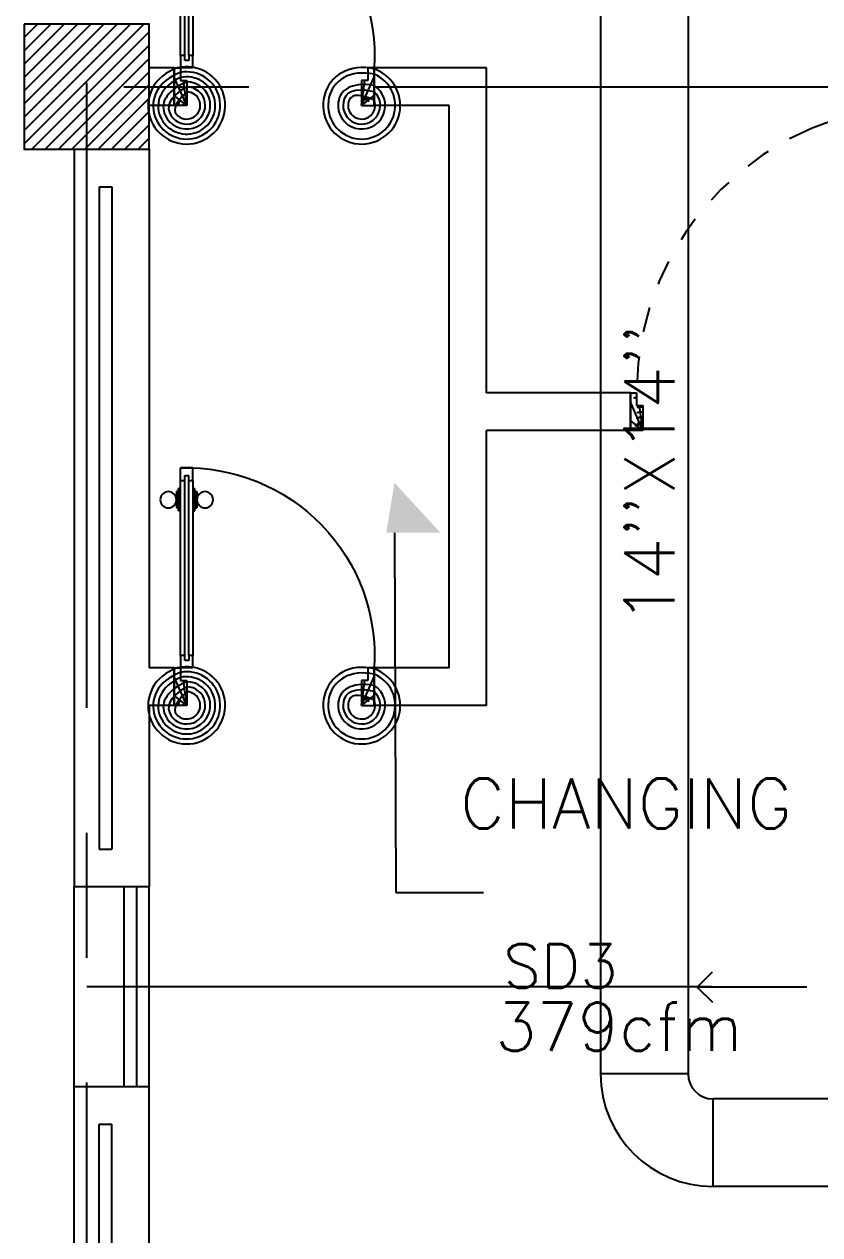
# Model space of a CAD drawing. Extents: x 417866230.2 to 417866327.8, y 43498045.5 to 43498135.4.
# Drawn here: x 417866241.547 to 417866244.73, y 43498110.129 to 43498114.972 of the extents above; entities that cross this region are included whole.
import ezdxf
from ezdxf.enums import TextEntityAlignment as Align

# ---------------------------------------------------------------- set-up
doc = ezdxf.new("R2010")
doc.units = 0
doc.header["$MEASUREMENT"] = 0
doc.linetypes.add('CENTERX2', pattern=[4, 2.5, -0.5, 0.5, -0.5])
doc.linetypes.add('HIDDEN', pattern=[0.375, 0.25, -0.125])
doc.layers.get('0').update_dxf_attribs({"linetype": 'CONTINUOUS'})
for name, color, linetype in [('AXES', 11, 'CENTERX2'), ('COL', 9, 'CONTINUOUS'), ('DOOR', 9, 'CONTINUOUS'), ('DUCT', 6, 'CONTINUOUS'), ('HAT', 12, 'CONTINUOUS'), ('INSUL', 9, 'CONTINUOUS'), ('M-EGU.', 2, 'CONTINUOUS'), ('RM-IND', 9, 'CONTINUOUS'), ('RM-NAME', 9, 'CONTINUOUS'), ('SCD', 2, 'CONTINUOUS'), ('WALL', 4, 'CONTINUOUS'), ('WIN', 9, 'CONTINUOUS')]:
    doc.layers.add(name, color=color, linetype=linetype)
doc.styles.add('ROMANS', font='ROMANS.shx', dxfattribs={"width": 0.6})

# ---------------------------------------------------------------- blocks, each defined once
blk = doc.blocks.new('DOOR100')
at = {"layer": 'DOOR', "color": 7, "linetype": 'ByBlock'}
for p, q in [((-75.00000000011642, 1250), (-74.99999999959255, 1300.000000000029)), ((-75.00000000011642, 1300), (-25.00000000011642, 1300)), ((-25.00000000011642, 1300), (-75.00000000011642, 1300)), ((-58.00000000011642, 1250), (-58.00000000011642, 1270)), ((-42.00000000011642, 1270), (-58.00000000011642, 1270)), ((-42.00000000011642, 1250), (-42.00000000011642, 1270)), ((-25.00000000011642, 1250), (-25.00000000011642, 1300)), ((-82.20000000018626, 1127.642457221402), (-82.20000000018626, 1217.642457221402)), ((-75.00000000011642, 1217.642457221402), (-82.20000000018626, 1217.642457221402)), ((-58.00000000011642, 1250), (-75.00000000011642, 1250)), ((-25.00000000011642, 1250), (-42.00000000011642, 1250)), ((-25.00000000011642, 1217.642457221402), (-17.80000000004657, 1217.642457221402)), ((-17.80000000004657, 1127.642457221402), (-17.80000000004657, 1217.642457221402)), ((-91.20000000018626, 1205.042457221396), (-91.20000000018626, 1140.242457221408)), ((-82.20000000018626, 1205.042457221396), (-91.20000000018626, 1205.042457221396)), ((-82.20000000018626, 1205.042457221396), (-82.20000000018626, 1140.242457221408)), ((-17.80000000004657, 1205.042457221396), (-17.80000000004657, 1140.242457221408)), ((-17.80000000004657, 1205.042457221396), (-8.800000000046566, 1205.042457221396)), ((-8.800000000046566, 1205.042457221396), (-8.800000000046566, 1140.242457221408)), ((-82.20000000018626, 1140.242457221408), (-91.20000000018626, 1140.242457221408)), ((-75.00000000011642, 1127.642457221402), (-82.20000000018626, 1127.642457221402)), ((-25.00000000011642, 1127.642457221402), (-17.80000000004657, 1127.642457221402)), ((-17.80000000004657, 1140.242457221408), (-8.800000000046566, 1140.242457221408)), ((-75, 200), (-58, 200)), ((-75, 150), (-75, 200)), ((-58, 200), (-58, 180)), ((-42, 200), (-25, 200)), ((-42, 180), (-42, 200)), ((-25, 200), (-25, 150)), ((-1200, 0), (-1200, 150)), ((-1200, 150), (-1175, 150)), ((-1200, 150), (-1200, 0)), ((-1175, 150), (-1175, 100)), ((-75, 150), (-25, 150)), ((-58, 180), (-42, 180)), ((0, 150), (-25, 150)), ((-25, 150), (-25, 100)), ((0, 0), (0, 150)), ((0, 150), (0, 0)), ((-1150, 0), (-1200, 113.7099299924448)), ((-1175, 100), (-1150, 100)), ((-1150, 0), (-1163.357286043465, 100)), ((-1150, 100), (-1150, 0)), ((-50, 0), (0, 113.7099299924448)), ((-50, 100), (-50, 0)), ((-50, 0), (-36.64271395653486, 100)), ((-25, 100), (-50, 100)), ((-1150, 0), (-1200, 40.1457343158545)), ((-1150, 0), (-1200, 0)), ((-50, 0), (0, 40.1457343158545)), ((-50, 0), (0, 0))]:
    blk.add_line(p, q, dxfattribs=at)
at = {"layer": 'DOOR', "linetype": 'ByBlock'}
for p, q in [((-75.00000000011642, 1250), (-75, 200)), ((-58, 200), (-58.00000000011642, 1250)), ((-42, 200), (-42.00000000011642, 1250)), ((-25, 200), (-25.00000000011642, 1250))]:
    blk.add_line(p, q, dxfattribs=at)
at = {"layer": 'DOOR', "color": 7, "linetype": 'ByBlock'}
for centre in [(-123.5309442150756, 1172.642457221402), (23.53094421490096, 1172.642457221402)]:
    blk.add_circle(centre, 32.39999999998526, dxfattribs=at)
at = {"layer": 'DOOR', "linetype": 'HIDDEN', "ltscale": 0.5}
blk.add_arc((-24.99999999965075, 149.9999999994106), 1150.000000000618, 90, 179.9999999995831, dxfattribs=at)
at = {"layer": 'DOOR', "color": 7, "linetype": 'ByBlock'}
for centre, radius, start, end in [((-1150, 0), 154.4019578127773, 103.7142292212167, 108.8947114515936), ((-50, 0), 154.4019578127773, 71.10528854840643, 76.28577077878333), ((-1150, 0), 134.4019578127773, 100.7199763555959, 111.8401506085482), ((-50, 0), 134.4019578127773, 68.15984939145177, 79.28002364440412), ((-50, 0), 114.4019578127773, 64.0838418833441, 77.3774258719247), ((-1150, 0), 94.40195781277725, 90, 121.981811965689), ((-1150, 0), 74.40195781277725, 90, 132.2235735847074), ((-1150, 0), 54.40195781277725, 90, 156.7926171089788), ((-50, 0), 94.40195781277725, 58.01818803431096, 90), ((-50, 0), 74.40195781277725, 47.7764264152926, 90), ((-50, 0), 54.40195781277725, 23.20738289102122, 90), ((-1150, 0), 34.40195781277725, 90, 180), ((-1150, 0), 14.40195781277725, 90, 180), ((-50, 0), 34.40195781277725, 0, 90), ((-50, 0), 14.40195781277725, 0, 90)]:
    blk.add_arc(centre, radius, start, end, dxfattribs=at)
blk = doc.blocks.new('A$C49F1192B')
at = {"layer": 'DOOR', "color": 0, "linetype": 'ByBlock', "xscale": -1, "rotation": 270}
blk.add_blockref('DOOR100', (4.404137143865228e-05, 1200.000004766945), dxfattribs=at)
blk = doc.blocks.new('A$C09EF76E8')
at = {"layer": 'DOOR', "color": 0, "linetype": 'ByBlock'}
for p, q in [((776.5810479944921, 949.9998118262956), (726.5810479944921, 949.9998118262956)), ((726.5810479944921, 949.9998118262956), (776.5810479944921, 949.9998118262956)), ((726.5810479944921, 899.9998118262956), (726.581047995016, 949.9998118263247)), ((776.5810479944921, 899.9998118262956), (776.5810479944921, 949.9998118262956)), ((743.5810479944921, 899.9998118262956), (726.5810479944921, 899.9998118262956)), ((759.5810479944921, 919.9998118262956), (743.5810479944921, 919.9998118262956)), ((743.5810479944921, 899.9998118262956), (743.5810479944921, 919.9998118262956)), ((759.5810479945212, 899.9998118262956), (759.5810479945212, 919.9998118262956)), ((776.5810479944921, 899.9998118262956), (759.5810479945212, 899.9998118262956)), ((719.3810479944514, 855.0422690476917), (710.3810479944514, 855.0422690476917)), ((710.3810479944514, 855.0422690476917), (710.3810479944514, 790.2422690477033)), ((726.5810479944921, 867.6422690476975), (719.3810479944514, 867.6422690476975)), ((719.3810479944514, 777.6422690476975), (719.3810479944514, 867.6422690476975)), ((719.3810479944514, 855.0422690476917), (719.3810479944514, 790.2422690477033)), ((776.5810479944921, 867.6422690476975), (783.7810479945329, 867.6422690476975)), ((783.7810479945329, 777.6422690476975), (783.7810479945329, 867.6422690476975)), ((783.7810479945329, 855.0422690476917), (792.7810479945329, 855.0422690476917)), ((783.7810479945329, 855.0422690476917), (783.7810479945329, 790.2422690477033)), ((792.7810479945329, 855.0422690476917), (792.7810479945329, 790.2422690477033)), ((719.3810479944514, 790.2422690477033), (710.3810479944514, 790.2422690477033)), ((726.5810479944921, 777.6422690476975), (719.3810479944514, 777.6422690476975)), ((776.5810479944921, 777.6422690476975), (783.7810479945329, 777.6422690476975)), ((783.7810479945329, 790.2422690477033), (792.7810479945329, 790.2422690477033)), ((726.5810479944921, 149.9998118262956), (726.5810479944921, 199.9998118262956)), ((726.5810479944921, 199.9998118262956), (743.5810479944921, 199.9998118262956)), ((743.5810479944921, 199.9998118262956), (743.5810479944921, 179.9998118262956)), ((759.5810479944921, 179.9998118262956), (759.5810479944921, 199.9998118262956)), ((759.5810479944921, 199.9998118262956), (776.5810479944921, 199.9998118262956)), ((776.5810479944921, 199.9998118262956), (776.5810479944921, 149.9998118262956)), ((1.58104799449211, -0.0001881737043731846), (1.58104799449211, 149.9998118262956)), ((1.58104799449211, 149.9998118262956), (26.58104799449211, 149.9998118262956)), ((1.58104799449211, 149.9998118262956), (1.58104799449211, -0.0001881737043731846)), ((26.58104799449211, 149.9998118262956), (26.58104799449211, 99.99981182629563)), ((726.5810479944921, 149.9998118262956), (776.5810479944921, 149.9998118262956)), ((743.5810479944921, 179.9998118262956), (759.5810479944921, 179.9998118262956)), ((776.5810479944921, 149.9998118262956), (776.5810479944921, 99.99981182629563)), ((801.5810479944921, 149.9998118262956), (776.5810479944921, 149.9998118262956)), ((801.5810479944921, 149.9998118262956), (801.5810479944921, -0.0001881737043731846)), ((26.58104799449211, 99.99981182629563), (51.58104799449211, 99.99981182629563)), ((51.58104799449211, 99.99981182629563), (51.58104799449211, -0.0001881737043731846)), ((776.5810479944921, 99.99981182629563), (751.5810479944921, 99.99981182629563)), ((751.5810479944921, 99.99981182629563), (751.5810479944921, -0.0001881737043731846)), ((51.58104799449211, -0.0001881737043731846), (1.58104799449211, -0.0001881737043731846)), ((751.5810479944921, -0.0001881737043731846), (801.5810479944921, -0.0001881737043731846))]:
    blk.add_line(p, q, dxfattribs=at)
at = {"layer": 'DOOR', "linetype": 'ByBlock'}
for p, q in [((726.5810479944921, 899.9998118262956), (726.5810479944921, 199.9998118262956)), ((743.5810479944921, 199.9998118262956), (743.5810479944921, 899.9998118262956)), ((759.5810479944921, 199.9998118262956), (759.5810479945212, 899.9998118262956)), ((776.5810479944921, 199.9998118262956), (776.5810479944921, 899.9998118262956)), ((801.5810479944921, -0.0001881737043731846), (801.5810479944921, 149.9998118262956))]:
    blk.add_line(p, q, dxfattribs=at)
at = {"layer": 'DOOR', "color": 9, "linetype": 'ByBlock'}
for p, q in [((51.58104799449211, -0.0001881737043731846), (1.58104799449211, 113.7097418187404)), ((51.58104799449211, -0.0001881737043731846), (38.22376195099787, 99.99981182629563)), ((751.5810479944921, -0.0001881737043731846), (801.5810479944921, 113.7097418187404)), ((751.5810479944921, -0.0001881737043731846), (764.9383340379864, 99.99981182629563)), ((51.58104799449211, -0.0001881737043731846), (1.58104799449211, 40.14554614215012)), ((751.5810479944921, -0.0001881737043731846), (801.5810479944921, 40.14554614215012))]:
    blk.add_line(p, q, dxfattribs=at)
at = {"layer": 'DOOR', "color": 0, "linetype": 'ByBlock'}
for centre in [(678.0501037795339, 822.6422690476975), (825.1119922095104, 822.6422690476975)]:
    blk.add_circle(centre, 32.39999999998526, dxfattribs=at)
at = {"layer": 'DOOR', "linetype": 'HIDDEN', "ltscale": 0.5}
blk.add_arc((751.5810479944912, 198.8279368262956), 751.587776504524, 88.09382376498787, 183.7249371334104, dxfattribs=at)
at = {"layer": 'DOOR', "color": 9, "linetype": 'ByBlock'}
for centre, radius, start, end in [((51.58104799449211, -0.0001881737043731846), 154.4019578127773, 103.7142292224513, 108.894711450708), ((751.5810479944921, -0.0001881737043731846), 154.4019578127773, 71.10528854929191, 76.28577077754866), ((51.58104799449211, -0.0001881737043731846), 134.4019578127773, 100.7199763548406, 111.8401506069695), ((751.5810479944921, -0.0001881737043731846), 134.4019578127773, 68.15984939303054, 79.28002364515936), ((751.5810479944921, -0.0001881737043731846), 114.4019578127773, 64.08384188206205, 77.37742587129131), ((51.58104799449211, -0.0001881737043731846), 94.40195781277725, 89.99999999999999, 121.9818119669171), ((51.58104799449211, -0.0001881737043731846), 74.40195781277725, 89.99999999999999, 132.223573583169), ((51.58104799449211, -0.0001881737043731846), 54.40195781277725, 89.99999999999999, 156.7926171080232), ((751.5810479944921, -0.0001881737043731846), 94.40195781277725, 58.01818803308286, 89.99999999999999), ((751.5810479944921, -0.0001881737043731846), 74.40195781277725, 47.77642641683099, 89.99999999999999), ((751.5810479944921, -0.0001881737043731846), 54.40195781277725, 23.20738289197682, 89.99999999999999), ((51.58104799449211, -0.0001881737043731846), 34.40195781277725, 89.99999999999999, 180), ((51.58104799449211, -0.0001881737043731846), 14.40195781277725, 89.99999999999999, 180), ((751.5810479944921, -0.0001881737043731846), 34.40195781277725, 0, 89.99999999999999), ((751.5810479944921, -0.0001881737043731846), 14.40195781277725, 0, 89.99999999999999)]:
    blk.add_arc(centre, radius, start, end, dxfattribs=at)
blk = doc.blocks.new('*X82')
at = {"color": 0}
for p, q in [((24139.22208648513, 62322.98827055869), (24617.23381592644, 62801)), ((24139.22208648512, 62376.02127914768), (24564.20080733745, 62801)), ((24139.22208648512, 62429.05428773667), (24511.16779874845, 62801)), ((24139.22208648512, 62482.08729632566), (24458.13479015946, 62801)), ((24139.22208648512, 62535.12030491464), (24405.10178157047, 62801)), ((24139.22208648511, 62588.15331350363), (24352.06877298148, 62801)), ((24139.22208648511, 62641.18632209262), (24299.03576439249, 62801)), ((24139.2220864851, 62694.21933068161), (24246.0027558035, 62801)), ((24139.2220864851, 62747.2523392706), (24192.96974721451, 62801)), ((24170.26682451543, 62301.00000000001), (24639.22208648504, 62769.95526196962)), ((24223.29983310442, 62301.00000000001), (24639.22208648505, 62716.92225338063)), ((24276.33284169341, 62301.00000000001), (24639.22208648505, 62663.88924479164)), ((24329.3658502824, 62301.00000000001), (24639.22208648505, 62610.85623620265)), ((24382.39885887139, 62301.00000000001), (24639.22208648505, 62557.82322761366)), ((24435.43186746039, 62301.00000000001), (24639.22208648506, 62504.79021902468)), ((24488.46487604938, 62301.00000000001), (24639.22208648506, 62451.75721043569)), ((24541.49788463837, 62301.00000000001), (24639.22208648506, 62398.7242018467)), ((24594.53089322736, 62301.00000000001), (24639.22208648506, 62345.69119325771))]:
    blk.add_line(p, q, dxfattribs=at)
blk = doc.blocks.new('RM1')
at = {"layer": 'RM-NAME', "style": 'ROMANS'}
for tag, p in [('ROOMNAME1', (0, 323.8095238059759)), ('ROOMNAME2', (0, 0))]:
    blk.add_attdef(tag, text='', height=200, dxfattribs=at).set_placement(p, align=Align.MIDDLE)
blk = doc.blocks.new('COL50')
at = {"layer": 'COL'}
blk.add_lwpolyline([(-249.9999999999709, 250), (-249.9999999999418, -250), (250, -250), (249.9999999999709, 250)], close=True, dxfattribs=at)

msp = doc.modelspace()

# ---------------------------------------------------------------- linework, layer by layer
at = {"layer": 'AXES'}
for p, q in [((417866241.7968633, 43498056.23778734), (417866241.7968633, 43498134.71525928)), ((417866230.9454184, 43498114.72208098), (417866300.0368633, 43498114.72208098)), ((417866241.7968633, 43498111.12208098), (417866300.0368633, 43498111.12208098))]:
    msp.add_line(p, q, dxfattribs=at)
at = {"layer": 'DUCT'}
for p, q in [((417866243.8526763, 43498116.8205141), (417866243.8526763, 43498110.77265044)), ((417866244.2026762, 43498116.8205141), (417866244.2026762, 43498110.77265044)), ((417866244.2026762, 43498110.77265044), (417866243.8526763, 43498110.77265044)), ((417866244.3026763, 43498110.32265044), (417866244.3026763, 43498110.67265044)), ((417866244.7664351, 43498110.67265044), (417866244.3026763, 43498110.67265044)), ((417866244.7664351, 43498110.32265044), (417866244.3026763, 43498110.32265044))]:
    msp.add_line(p, q, dxfattribs=at)
for radius in [0.45, 0.1]:
    msp.add_arc((417866244.3026763, 43498110.77265044), radius, 180, 270, dxfattribs=at)
at = {"layer": 'INSUL'}
for p, q in [((417866241.8468633, 43498114.32208098), (417866241.8968632, 43498114.32208098)), ((417866241.8468633, 43498114.32208098), (417866241.8468633, 43498111.67208099)), ((417866241.8968632, 43498114.32208098), (417866241.8968632, 43498111.67208099)), ((417866241.8468633, 43498111.67208099), (417866241.8968632, 43498111.67208099)), ((417866241.8468633, 43498110.57208098), (417866241.8968632, 43498110.57208098)), ((417866241.8468633, 43498109.27208099), (417866241.8468633, 43498110.57208098)), ((417866241.8968632, 43498109.27208099), (417866241.8968632, 43498110.57208098))]:
    msp.add_line(p, q, dxfattribs=at)
at = {"layer": 'M-EGU.'}
for p, q in [((417866244.2396132, 43498111.12035528), (417866244.3007073, 43498111.1814493)), ((417866244.6784209, 43498111.12035528), (417866244.2396132, 43498111.12035528)), ((417866244.2396132, 43498111.12035528), (417866244.3007073, 43498111.05926125))]:
    msp.add_line(p, q, dxfattribs=at)
at = {"layer": 'RM-IND'}
for p, q in [((417866243.0284382, 43498112.93785217), (417866243.0334251, 43498111.49802715)), ((417866243.0334251, 43498111.49802715), (417866243.3845742, 43498111.49802715))]:
    msp.add_line(p, q, dxfattribs=at)
msp.add_solid([(417866242.9951048, 43498112.93785217), (417866243.2117715, 43498112.93785217), (417866243.0284382, 43498113.13785218)], dxfattribs=at)
at = {"layer": 'WALL'}
for p, q in [((417866242.1468632, 43498114.79708099), (417866242.0468633, 43498114.79708099)), ((417866242.1468632, 43498114.79708099), (417866242.1468623, 43498114.64708099)), ((417866242.9468632, 43498114.79708099), (417866242.9468623, 43498114.64708099)), ((417866243.3968632, 43498114.79708099), (417866242.9468632, 43498114.79708099)), ((417866243.3968632, 43498113.49708098), (417866243.3968632, 43498114.79708099)), ((417866242.1468623, 43498114.64708099), (417866242.0468633, 43498114.64708099)), ((417866243.2468632, 43498114.64708099), (417866242.9468623, 43498114.64708099)), ((417866243.2468632, 43498112.39708099), (417866243.2468632, 43498114.64708099)), ((417866241.7468632, 43498114.47208098), (417866241.7468632, 43498111.52208099)), ((417866242.0468633, 43498114.47208098), (417866242.0468633, 43498112.39708099)), ((417866243.9718633, 43498113.49708098), (417866243.3968632, 43498113.49708098)), ((417866243.9718633, 43498113.49708098), (417866243.9718642, 43498113.34708098)), ((417866243.9718642, 43498113.34708098), (417866243.3968632, 43498113.34708098)), ((417866243.3968632, 43498112.24708098), (417866243.3968632, 43498113.34708098)), ((417866242.1468632, 43498112.39708099), (417866242.0468633, 43498112.39708099)), ((417866242.1468632, 43498112.39708099), (417866242.1468623, 43498112.24708098)), ((417866242.9468632, 43498112.39708099), (417866242.9468623, 43498112.24708098)), ((417866243.2468632, 43498112.39708099), (417866242.9468632, 43498112.39708099)), ((417866242.0468633, 43498112.24708098), (417866242.0468633, 43498111.52208099)), ((417866242.1468623, 43498112.24708098), (417866242.0468633, 43498112.24708098)), ((417866243.3968632, 43498112.24708098), (417866242.9468623, 43498112.24708098)), ((417866241.7468632, 43498111.52208099), (417866242.0468633, 43498111.52208099)), ((417866241.7468632, 43498110.72208098), (417866242.0468633, 43498110.72208098)), ((417866241.7468632, 43498109.12208098), (417866241.7468632, 43498110.72208098)), ((417866242.0468633, 43498109.99708098), (417866242.0468633, 43498110.72208098))]:
    msp.add_line(p, q, dxfattribs=at)
at = {"layer": 'WIN'}
for p, q in [((417866241.7468632, 43498110.72208098), (417866241.7468632, 43498111.52208099)), ((417866241.9468632, 43498110.72208098), (417866241.9468632, 43498111.52208099)), ((417866241.9968632, 43498110.72208098), (417866241.9968632, 43498111.52208099)), ((417866242.0468633, 43498110.72208098), (417866242.0468633, 43498111.52208099))]:
    msp.add_line(p, q, dxfattribs=at)

# ---------------------------------------------------------------- block references
at = {"layer": 'COL', "xscale": 0.001000000047497451, "yscale": 0.0009999999892897904, "zscale": 0.001}
msp.add_blockref('COL50', (417866241.7968633, 43498114.72208098), dxfattribs=at)
at = {"layer": 'DOOR', "xscale": -0.001000000047497451, "yscale": 0.0009999999892897904, "zscale": 0.001}
for p in [(417866242.9484434, 43498114.64708117), (417866242.9484434, 43498112.24708086)]:
    msp.add_blockref('A$C09EF76E8', p, dxfattribs=at)
at = {"layer": 'DOOR', "xscale": -0.0009999999892897904, "yscale": 0.0009999999892897904, "zscale": 0.001, "rotation": 270}
msp.add_blockref('A$C49F1192B', (417866243.9718639, 43498113.34708094), dxfattribs=at)
at = {"layer": 'HAT', "xscale": 0.001000000047497451, "yscale": 0.0009999999892897904, "zscale": 0.001}
msp.add_blockref('*X82', (417866217.4076412, 43498052.17108098), dxfattribs=at)
at = {"layer": 'HAT'}
ref = msp.add_blockref('RM1', (417866243.9544651, 43498111.85521376), dxfattribs=dict(at, xscale=0.001000000047497451, yscale=0.0009999999892897904, zscale=0.001))
ref.add_attrib('ROOMNAME2', 'CHANGING', dxfattribs={"layer": 'RM-NAME', "height": 0.2, "style": 'ROMANS'}).set_placement((417866243.9544651, 43498111.85521376), align=Align.MIDDLE)

# ---------------------------------------------------------------- texts
at = {"layer": 'SCD', "style": 'ROMANS'}
msp.add_text("14''X14''", height=0.2, rotation=90, dxfattribs=at).set_placement((417866244.1480333, 43498112.57393289))
for s, height, p in [('SD3', 0.175, (417866243.4638922, 43498111.11729814)), ('379cfm', 0.1925, (417866243.431513, 43498110.86542001))]:
    msp.add_text(s, height=height, dxfattribs=at).set_placement(p)

doc.saveas('drawing.dxf')
